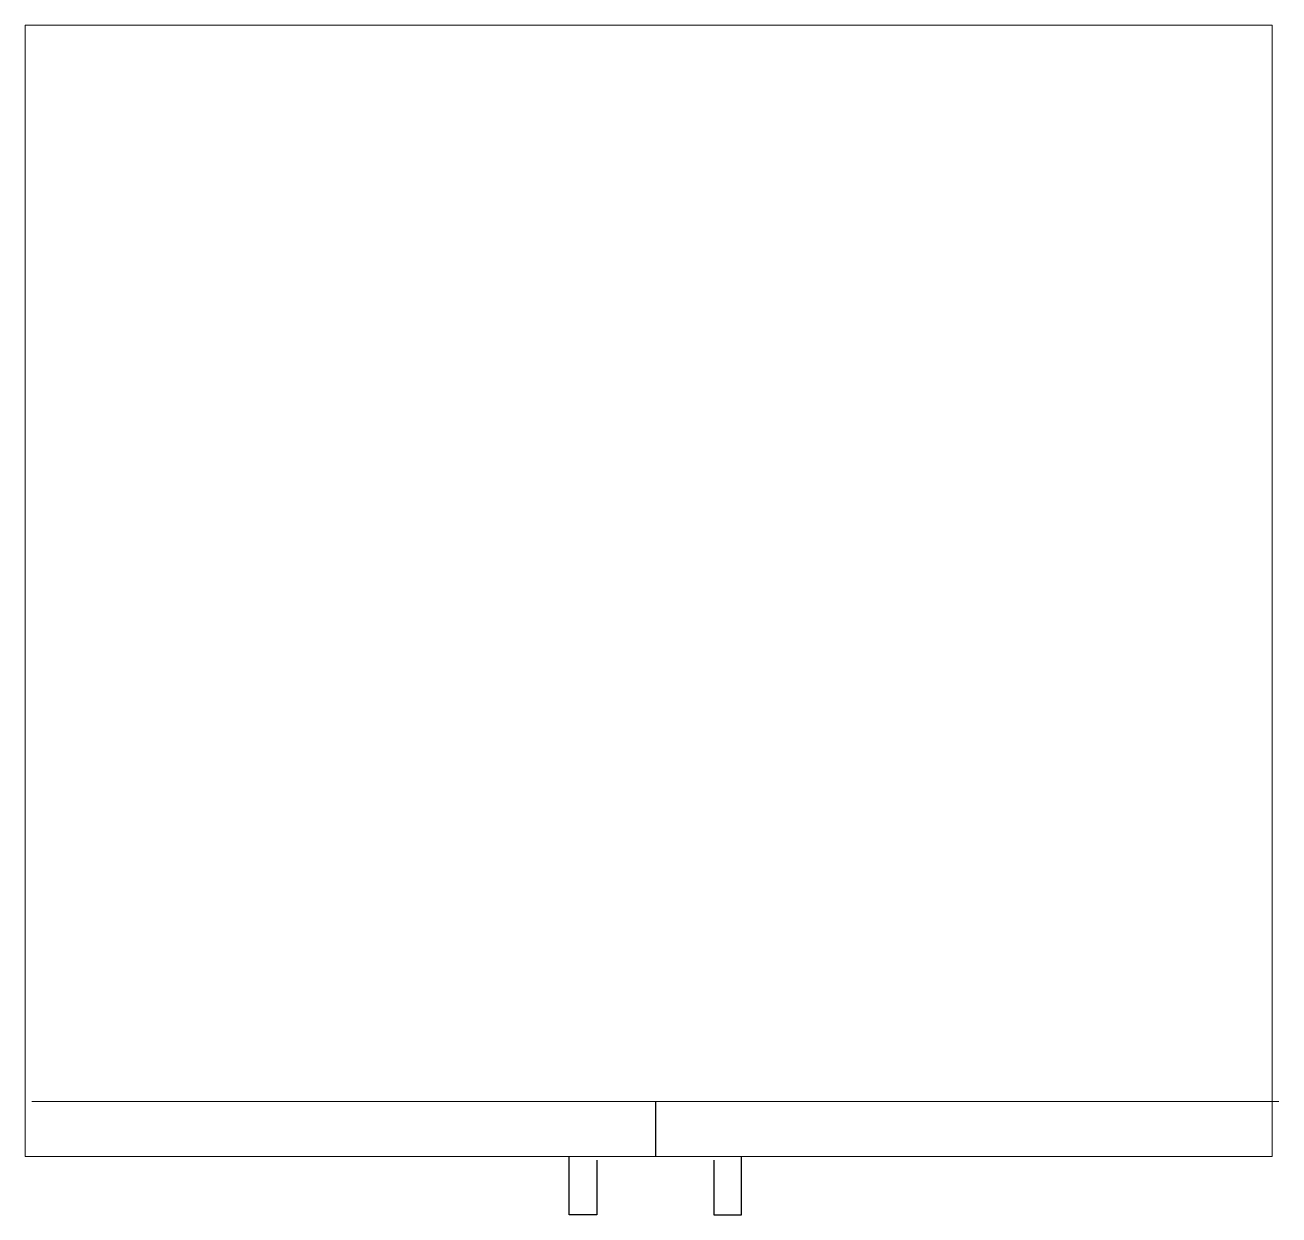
# Model space of a CAD drawing. Extents: x 420 to 456.2, y -917.7 to -883.3.
import ezdxf

# ---------------------------------------------------------------- set-up
doc = ezdxf.new("R2010")
doc.units = 0
doc.header["$MEASUREMENT"] = 0
doc.layers.add('layer1', color=7, linetype='Continuous')
doc.layers.add('layer2', color=6, linetype='Continuous')

msp = doc.modelspace()

# ---------------------------------------------------------------- linework, layer by layer
at = {"layer": 'layer1', "linetype": 'Continuous', "lineweight": 0}
for p, q in [((420.164, -914.416), (456.164, -914.416)), ((419.966, -916), (455.966, -916))]:
    msp.add_line(p, q, dxfattribs=at)
at = {"layer": 'layer1'}
for p, q in [((438.164, -914.416), (438.164, -916)), ((435.677, -917.687), (435.677, -916)), ((436.476, -916.103), (436.476, -917.687)), ((439.853, -916.103), (439.853, -917.687)), ((440.651, -917.687), (440.651, -916)), ((436.476, -917.687), (435.677, -917.687)), ((439.853, -917.687), (440.651, -917.687))]:
    msp.add_line(p, q, dxfattribs=at)
at = {"layer": 'layer2', "linetype": 'Continuous', "lineweight": 0}
for p, q in [((419.966, -916), (419.966, -883.334)), ((419.966, -883.334), (455.966, -883.334)), ((455.966, -916), (455.966, -883.334))]:
    msp.add_line(p, q, dxfattribs=at)

doc.saveas('drawing.dxf')
